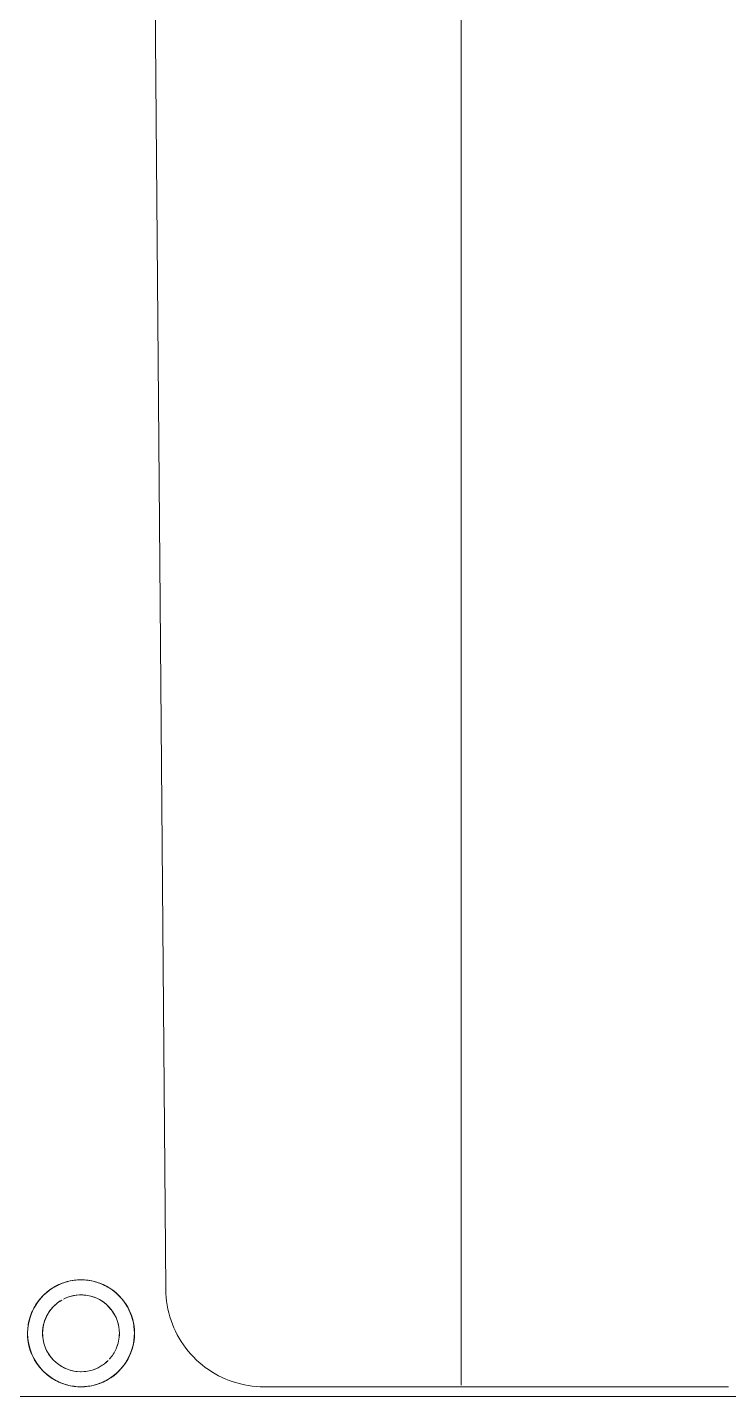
# Model space of a CAD drawing. Header units: metres. Extents: x 34 to 87, y -2.3 to 19.3.
# Drawn here: x 53.3066 to 53.3779, y 0.405 to 0.5443 of the extents above; entities that cross this region are included whole.
import ezdxf

# ---------------------------------------------------------------- set-up
doc = ezdxf.new("R2010")
doc.units = ezdxf.units.M
doc.layers.add('P-SANR-FIXT', color=7, linetype='Continuous', lineweight=5)

# ---------------------------------------------------------------- blocks, each defined once
blk = doc.blocks.new('UT_Bacia com caixa acoplada - UT_Bacia com caixa acoplada-3705348-BB')
at = {"layer": 'P-SANR-FIXT'}
for p, q in [((41.02368328415608, 0.7309999999999875), (41.0262379956027, 0.4159189215839689)), ((41.01762496345489, 0.4153499999999901), (41.01761633198572, 0.4153499999999901)), ((41.01761633198572, 0.4075299999999895), (41.01762496345489, 0.4075299999999895)), ((41.15906924039074, 0.4049999999999891), (40.75379238470571, 0.4049999999999891))]:
    blk.add_line(p, q, dxfattribs=at)
at = {"layer": 'P-SANR-FIXT', "color": 253, "true_color": 0xa6a6a6}
for p, q in [((41.05631841929122, 0.7309999999999875), (41.05631841929122, 0.4061669385705938)), ((41.05631841993431, 0.4059999999999929), (41.07027054298978, 0.4059999999999929)), ((41.05631841993431, 0.4059999999999929), (41.07027054298978, 0.4059999999999929)), ((41.07048577131374, 0.4059999999999929), (41.08141916556816, 0.4059999999999929)), ((41.07048577131374, 0.4059999999999929), (41.08141916556816, 0.4059999999999929)), ((41.08141916556816, 0.4059999999999929), (41.08352469491843, 0.4059999999999929))]:
    blk.add_line(p, q, dxfattribs=at)
at = {"layer": 'P-SANR-FIXT', "color": 254, "true_color": 0xdfdfdf}
for p, q in [((41.05631841929122, 0.4059999999999929), (41.05789583047601, 0.4059999999999929)), ((41.05631841929122, 0.4059999999999929), (41.05789583047601, 0.4059999999999929)), ((41.05789852046252, 0.4059999999999929), (41.06262318207081, 0.4059999999999929)), ((41.05789852046252, 0.4059999999999929), (41.06262318207081, 0.4059999999999929)), ((41.06262962575006, 0.4059999999999929), (41.07027278612598, 0.4059999999999929)), ((41.06262962575006, 0.4059999999999929), (41.07027278612598, 0.4059999999999929)), ((41.07048409343076, 0.4059999999999929), (41.08140327859718, 0.4059999999999929)), ((41.07048409343075, 0.4059999999999929), (41.08140327859718, 0.4059999999999929)), ((41.08157182988981, 0.4059999999999929), (41.08193832819663, 0.4059999999999929)), ((41.0819347650781, 0.4059999999999929), (41.08157457296953, 0.4059999999999929)), ((41.08242677898573, 0.4059999999999929), (41.08350865915003, 0.4059999999999929)), ((41.08352469491843, 0.4059999999999929), (41.08242789444869, 0.4059999999999929))]:
    blk.add_line(p, q, dxfattribs=at)
at = {"layer": 'P-SANR-FIXT', "color": 7, "true_color": 0xf3f3f3}
for p, q in [((41.05789583047601, 0.4059999999999889), (41.0563184199343, 0.4059999999999889)), ((41.06222310242099, 0.4059999999999889), (41.05789985890276, 0.4059999999999889)), ((41.0624315281443, 0.4059999999999889), (41.06222310242099, 0.4059999999999889)), ((41.08140327859719, 0.4059999999999929), (41.08163488116399, 0.4059999999999929)), ((41.08164836033084, 0.4059999999999929), (41.08198675429419, 0.4059999999999929)), ((41.08245145491015, 0.4059999999999929), (41.08295470607587, 0.4059999999999929)), ((41.0835076962256, 0.4059999999999889), (41.08261653082758, 0.4059999999999889)), ((41.08297040351755, 0.4059999999999929), (41.08350865915003, 0.4059999999999929))]:
    blk.add_line(p, q, dxfattribs=at)
at = {"layer": 'P-SANR-FIXT', "flags": 128}
for points in [[(41.03623766691182, 0.4059999999999889), (41.03583777356996, 0.4060079989333785), (41.03543851997212, 0.4060319829369632), (41.03504054483894, 0.4060719136414492), (41.03464448484568, 0.4061277271662326), (41.03425097360387, 0.4061993342215768), (41.03386064064755, 0.4062866202514686), (41.03347411042618, 0.4063894456168801), (41.03309200130565, 0.4065076458191647), (41.03271492457907, 0.4066410317632098), (41.03234348348873, 0.4067893900599607), (41.03197827226116, 0.4069524833677889), (41.03161987515641, 0.4071300507721954), (41.03126886553338, 0.4073218082032115), (41.03092580493261, 0.4075274488898538), (41.03059124217788, 0.4077466438508925), (41.03026571249821, 0.4079790424211456), (41.02994973667163, 0.4082242728124792), (41.02964382019209, 0.4084819427085798), (41.02934845246071, 0.4087516398925796), (41.02906410600283, 0.4090329329065162), (41.02879123571211, 0.409325371741575), (41.02853027812283, 0.4096284885580029), (41.02828165071145, 0.4099417984335546), (41.0280457512288, 0.4102648001392641), (41.02782295706373, 0.4105969769413081), (41.02761362463938, 0.4109377974276608), (41.02741808884297, 0.4112867163582511), (41.02723666249005, 0.4116431755372207), (41.02706963582411, 0.4120066047059266), (41.02691727605215, 0.412376422455222), (41.02677982691732, 0.4127520371556004), (41.02665750830892, 0.4131328479036688), (41.02655051591064, 0.4135182454834654), (41.02645902088746, 0.4139076133410746), (41.02638316961193, 0.4143003285709859), (41.02632308342991, 0.4146957629126072), (41.02627885846644, 0.4150932837553452), (41.02625056547206, 0.415492255150653), (41.02623824970951, 0.4158920388294062), (41.0262379956027, 0.4159189215839689)], [(41.04043198868423, 0.4059999999999889), (41.03916846190508, 0.4059999999999889), (41.03730204962226, 0.4059999999999889), (41.03636087448175, 0.4059999999999889), (41.03623766691182, 0.4059999999999889)], [(41.03623766691182, 0.4059999999999889), (41.03670113687562, 0.4059999999999889), (41.03809080531393, 0.4059999999999889), (41.04040444905372, 0.4059999999999889), (41.04363836675851, 0.4059999999999889), (41.04778738484989, 0.4059999999999889), (41.05284486578396, 0.4059999999999889), (41.0588027186701, 0.4059999999999889), (41.06223955975307, 0.4059999999999889)], [(41.06223955975307, 0.4059999999999889), (41.06252055491299, 0.4059999999999889), (41.06283515204716, 0.4059999999999889), (41.06318284786728, 0.4059999999999889), (41.06356308613423, 0.4059999999999889), (41.06397525854786, 0.4059999999999889), (41.06441870572028, 0.4059999999999889), (41.06489271823057, 0.4059999999999889), (41.06539653775985, 0.4059999999999889), (41.06592935830434, 0.4059999999999889), (41.06649032746485, 0.4059999999999889), (41.06707854781036, 0.4059999999999889), (41.06769307831382, 0.4059999999999889), (41.06833293585752, 0.4059999999999889), (41.06899709680587, 0.4059999999999889), (41.06968449864305, 0.4059999999999889), (41.07039404167274, 0.4059999999999889), (41.07112459077747, 0.4059999999999889), (41.0718749772345, 0.4059999999999889), (41.07264400058558, 0.4059999999999889), (41.0734304305574, 0.4059999999999889), (41.07423300902976, 0.4059999999999889), (41.07505045204832, 0.4059999999999889), (41.07588145187864, 0.4059999999999889), (41.07672467909823, 0.4059999999999889), (41.07757878472344, 0.4059999999999889), (41.07844240236746, 0.4059999999999889), (41.0793141504263, 0.4059999999999889), (41.08019263428902, 0.4059999999999889), (41.08107644856884, 0.4059999999999889), (41.08196417935146, 0.4059999999999889), (41.08285440645698, 0.4059999999999889), (41.08352565784285, 0.4059999999999889)]]:
    blk.add_lwpolyline(points, dxfattribs=at)
at = {"layer": 'P-SANR-FIXT', "color": 253, "true_color": 0xa6a6a6, "flags": 128}
for points in [[(41.04564564526079, 0.4059999999999889), (41.04195712546869, 0.4059999999999889), (41.04043198868423, 0.4059999999999889)], [(41.0563184199343, 0.4059999999999889), (41.05580467932101, 0.4059999999999889), (41.05028189310284, 0.4059999999999889), (41.0456635790463, 0.4059999999999889)]]:
    blk.add_lwpolyline(points, dxfattribs=at)
at = {"layer": 'P-SANR-FIXT', "color": 7, "true_color": 0xf3f3f3, "flags": 128}
for points in [[(41.06525238715333, 0.4059999999999889), (41.06475592365847, 0.4059999999999889), (41.06428946070913, 0.4059999999999889), (41.06385374454653, 0.4059999999999889), (41.06344947222357, 0.4059999999999889), (41.06307729048972, 0.4059999999999889), (41.06273779475639, 0.4059999999999889)], [(41.0701993484546, 0.4059999999999889), (41.06949521941757, 0.4059999999999889), (41.06881350906384, 0.4059999999999889), (41.06815530798455, 0.4059999999999889), (41.06752166916104, 0.4059999999999889), (41.06691360628022, 0.4059999999999889), (41.06633209211302, 0.4059999999999889), (41.06577805695803, 0.4059999999999889), (41.06536459644505, 0.4059999999999889)], [(41.07649760367404, 0.4059999999999889), (41.07565729872719, 0.4059999999999889), (41.07482955445127, 0.4059999999999889), (41.07401569506053, 0.4059999999999889), (41.07321702255638, 0.4059999999999889), (41.07243481464444, 0.4059999999999889), (41.07167032269052, 0.4059999999999889), (41.07092476971867, 0.4059999999999889), (41.07048577131376, 0.4059999999999889)], [(41.0814032785972, 0.4059999999999889), (41.08083990557488, 0.4059999999999889), (41.07995728794161, 0.4059999999999889), (41.07908035191381, 0.4059999999999889), (41.07821050040202, 0.4059999999999889), (41.07734912498312, 0.4059999999999889), (41.07656769909649, 0.4059999999999889)]]:
    blk.add_lwpolyline(points, dxfattribs=at)
at = {"layer": 'P-SANR-FIXT'}
for radius, start, end in [(0.005439999993747335, 0, 180), (0.00543999999374023, 180, 359.9999999999991)]:
    blk.add_arc((41.0176266897487, 0.4114399999999936), radius, start, end, dxfattribs=at)
at = {"layer": 'P-SANR-FIXT', "color": 7, "true_color": 0xfefefe}
for radius, start, end in [(0.005439999993741712, 105.0000000000249, 119.8618464312592), (0.005439999993745168, 90, 104.8712613686521), (0.005439999993749343, 74.99999999999518, 89.87126136868721), (0.005439999993738467, 59.99999999992705, 74.86184643124818), (0.005439999993747335, 135.0000000000293, 180), (0.005439999993745614, 120.0000000000404, 134.8391167616633), (0.005439999993740457, 0, 59.83911676167219), (0.005439999993752884, 180.0000000000002, 224.9999999999999), (0.00543999999374023, 300.1608832383287, 0), (0.005439999993749124, 225.1608832383544, 239.9999999999756), (0.005439999993752341, 240.1381535687888, 255.0000000000027), (0.00544, 255.1287386313538, 269.9999999999999), (0.005439999993752341, 270.1287386313123, 284.9999999999966), (0.005439999993749124, 285.1381535687232, 300.0000000000241)]:
    blk.add_arc((41.0176146056919, 0.4114399999999936), radius, start, end, dxfattribs=at)
at = {"layer": 'P-SANR-FIXT', "color": 7, "true_color": 0xfdfdfd}
for radius, start, end in [(0.005439999993752341, 104.9999999999969, 119.8684251725883), (0.005439999993751327, 104.9999999999996, 119.8684251725936), (0.005439999993747335, 89.99999999979903, 104.877391779508), (0.005439999993750014, 90, 104.8773917797019), (0.005439999993750502, 75.0000000000705, 89.87739177971098), (0.005439999993745743, 75.00000000005798, 89.87739177971088), (0.005439999993751724, 60.00000000005229, 74.86842517260628), (0.005439999993740017, 59.99999999999899, 74.86842517257526), (0.005439999993752884, 134.9999999999996, 179.9999999999988), (0.005439999993747335, 135.0000000000293, 180), (0.005439999993755277, 119.9999999999961, 134.8467778682275), (0.005439999993743726, 120.0000000000491, 134.8467778682883), (0.00543999999374023, 0, 59.84677786829247), (0.005439999993742109, 0, 59.8467778683013), (0.005439999993747335, 180, 224.9999999999706), (0.005439999993752884, 180.0000000000002, 224.9999999999999), (0.005439999993742109, 300.1532221316987, 0), (0.00543999999374023, 330.0000000000321, 0), (0.005439999993749124, 300.153222131667, 329.9999999999917), (0.005439999993743726, 225.1532221317115, 239.9999999999505), (0.005439999993755277, 225.1532221317727, 240.0000000000036), (0.005439999993751327, 240.1315748274063, 255.0000000000002), (0.005439999993752341, 240.1315748274112, 255.0000000000027), (0.005439999993750014, 255.1226082202978, 269.9999999999996), (0.00544, 255.1226082202914, 269.9999999999999), (0.005439999993745743, 270.1226082202888, 284.9999999999417), (0.005439999993750502, 270.1226082202887, 284.9999999999292), (0.005439999993740017, 285.1315748274245, 300.0000000000008), (0.005439999993751724, 285.1315748273934, 299.9999999999475)]:
    blk.add_arc((41.01761518112318, 0.4114399999999936), radius, start, end, dxfattribs=at)
at = {"layer": 'P-SANR-FIXT', "color": 7, "true_color": 0xfafafa}
for radius, start, end in [(0.005439999993747357, 105.0000000000101, 119.8750039139789), (0.005439999993745477, 105.0000000000149, 119.8750039139873), (0.005439999993744989, 90, 104.8835221906617), (0.005439999993740229, 90.00000000006277, 104.883522190737), (0.005439999993747782, 74.99999999999112, 89.8835221906781), (0.005439999993745477, 74.99999999998498, 89.88352219067804), (0.005439999993744245, 59.9999999999534, 74.87500391399654), (0.005439999993749124, 59.99999999997562, 74.87500391400947), (0.00543999999374023, 135.0000000000138, 180), (0.005439999993742835, 134.9999999999996, 179.9999999999988), (0.005439999993746765, 120.0000000000354, 134.8544389748257), (0.005439999993749124, 120.0000000000242, 134.8544389748131), (0.005439999993750026, 0, 59.85443897483682), (0.005439999993747335, 0, 59.85443897482416), (0.005439999993742835, 180.0000000000002, 224.9999999999999), (0.00543999999374023, 180, 224.9999999999862), (0.005439999993747335, 300.1455610251755, 0), (0.005439999993750026, 300.145561025163, 0), (0.005439999993749124, 225.1455610251863, 239.9999999999756), (0.005439999993746765, 225.1455610251739, 239.9999999999644), (0.005439999993745477, 240.1249960860122, 254.9999999999847), (0.005439999993747357, 240.1249960860208, 254.9999999999896), (0.00544, 255.1164778093262, 269.9999999999999), (0.005439999993744989, 255.116477809338, 269.9999999999996), (0.005439999993745477, 270.1164778093216, 285.0000000000146), (0.005439999993747782, 270.1164778093216, 285.0000000000085), (0.005439999993749124, 285.1249960859902, 300.0000000000241), (0.005439999993744245, 285.1249960860031, 300.0000000000464)]:
    blk.add_arc((41.01761575655444, 0.4114399999999936), radius, start, end, dxfattribs=at)
at = {"layer": 'P-SANR-FIXT', "color": 7, "true_color": 0xf3f3f3}
for centre, radius, start, end in [((41.01761633198572, 0.4114399999999936), 0.005439999993745477, 105.0000000000149, 119.8815826553324), ((41.01762496345488, 0.4114399999999936), 0.005439999993744181, 105.0000000000185, 119.9802637758388), ((41.01761633198572, 0.4114399999999936), 0.005439999993740229, 90.00000000006277, 104.8896526017028), ((41.01762496345488, 0.4114399999999936), 0.005439999993742003, 90, 104.9816087668809), ((41.01762496345488, 0.4114399999999936), 0.005439999993744882, 74.99999999998342, 89.98160876693339), ((41.01761633198572, 0.4114399999999936), 0.005439999993745477, 74.99999999998498, 89.8896526016588), ((41.01762496345488, 0.4114399999999936), 0.005439999993741617, 59.99999999994164, 74.98026377581412), ((41.01761633198572, 0.4114399999999936), 0.005439999993749124, 59.99999999997562, 74.88158265536747), ((41.01761633198572, 0.4114399999999936), 0.005439999993752884, 134.9999999999996, 179.9999999999988), ((41.01762496345488, 0.4114399999999936), 0.005439999993749124, 134.9999999999674, 149.9999999999918), ((41.01761633198572, 0.4114399999999936), 0.005439999993749124, 120.0000000000242, 134.8621000814011), ((41.01762496345488, 0.4114399999999936), 0.005439999993748813, 120.000000000026, 134.9770166802422), ((41.01761633198572, 0.4114399999999936), 0.003909999995503673, 75.0000000000069, 116.8366705676483), ((41.01762496345488, 0.4114399999999936), 0.00390999999550537, 38.82135587096951, 116.9408529866909), ((41.01761633198572, 0.4114399999999936), 0.003909999995504688, 38.5698372619695, 75.00000000001066), ((41.01762496345488, 0.4114399999999936), 0.005439999993746821, 1.169321574068885e-12, 59.97701668027757), ((41.01761633198572, 0.4114399999999936), 0.00543999999374023, 0, 59.86210008134316), ((41.01762496345488, 0.4114399999999936), 0.005439999993745477, 150.0000000000082, 164.999999999999), ((41.01762496345488, 0.4114399999999936), 0.003909999995502393, 141.1451083145747, 180), ((41.01761633198572, 0.4114399999999936), 0.003909999995502985, 140.8935897055434, 150.0000000000116), ((41.01762496345488, 0.4114399999999936), 0.003909999995504548, 134.9999999999997, 141.1115725000521), ((41.01761633198572, 0.4114399999999936), 0.003909999995503638, 119.9999999999763, 140.860053891087), ((41.01762496345488, 0.4114399999999936), 0.003909999995503638, 119.9999999999763, 135.0000000000064), ((41.01762496345488, 0.4114399999999936), 0.003909999995499902, 0, 38.78782005645277), ((41.01761633198572, 0.4114399999999936), 0.003909999995499902, 0, 38.53630144744213), ((41.01762496345488, 0.4114399999999936), 0.00543999999374023, 165.0000000000129, 180), ((41.01761633198572, 0.4114399999999936), 0.003909999995503638, 150.0000000000072, 180), ((41.01761633198572, 0.4114399999999936), 0.00543999999374023, 180, 209.9999999999671), ((41.01762496345488, 0.4114399999999936), 0.005439999993742835, 180, 224.9999999999999), ((41.01761633198572, 0.4114399999999936), 0.003909999995499902, 180, 204.1064102944204), ((41.01762496345488, 0.4114399999999936), 0.003909999995499902, 180, 203.8548916854264), ((41.01762496345488, 0.4114399999999936), 0.00543999999374023, 300.0229833197524, 0), ((41.01761633198572, 0.4114399999999936), 0.005439999993748347, 300.1378999186193, 0), ((41.01761633198572, 0.4114399999999936), 0.003909999995504758, 336.4636985525313, 359.9999999999989), ((41.01762496345488, 0.4114399999999936), 0.003909999995503056, 336.2121799435328, 359.9999999999989), ((41.01761633198572, 0.4114399999999936), 0.003909999995502646, 204.1399461089798, 284.9999999999964), ((41.01762496345488, 0.4114399999999936), 0.003909999995504389, 203.8884274999297, 224.9999999999982), ((41.01761633198572, 0.4114399999999936), 0.003909999995507867, 318.1633294322888, 336.4301627378734), ((41.01762496345488, 0.4114399999999936), 0.003909999995511288, 318.0591470132488, 336.1786441288692), ((41.01761633198572, 0.4114399999999936), 0.005439999993749124, 210.000000000008, 224.9999999999804), ((41.01762496345488, 0.4114399999999936), 0.003909999995504548, 224.9999999999996, 284.9999999999894), ((41.01761633198572, 0.4114399999999936), 0.003909999995503673, 284.9999999999927, 315.0000000000056), ((41.01762496345488, 0.4114399999999936), 0.003909999995510537, 284.9999999999675, 314.9999999999553), ((41.01761633198572, 0.4114399999999936), 0.005439999993744655, 225.1378999185748, 239.9999999999547), ((41.01762496345488, 0.4114399999999936), 0.005439999993749124, 225.0229833197591, 239.9999999999752), ((41.01761633198572, 0.4114399999999936), 0.005439999993750908, 240.1184173446916, 254.999999999999), ((41.01762496345488, 0.4114399999999936), 0.005439999993745477, 240.0197362241667, 254.9999999999846), ((41.01761633198572, 0.4114399999999936), 0.005439999993745652, 255.110347398374, 269.9999999999996), ((41.01762496345488, 0.4114399999999936), 0.00543999999374023, 255.018391233114, 269.9999999999996), ((41.01762496345488, 0.4114399999999936), 0.005439999993745477, 270.0183912330662, 285.0000000000146), ((41.01761633198572, 0.4114399999999936), 0.005439999993748354, 270.1103473983408, 285.0000000000072), ((41.01762496345488, 0.4114399999999936), 0.005439999993749124, 285.0197362241658, 300.000000000024), ((41.01761633198572, 0.4114399999999936), 0.005439999993742998, 285.1184173446484, 300.000000000052)]:
    blk.add_arc(centre, radius, start, end, dxfattribs=at)
at = {"layer": 'P-SANR-FIXT', "color": 254, "true_color": 0xdfdfdf}
for radius, start, end in [(0.005439999993745477, 105.0000000000149, 119.9868425172269), (0.005439999993745216, 105.0000000000157, 119.9868425172283), (0.00543999999374023, 90, 104.9877391779105), (0.005439999993745566, 90, 104.9877391778964), (0.005439999993745477, 74.99999999998498, 89.98773917794784), (0.005439999993744666, 74.99999999998298, 89.98773917794784), (0.005439999993749124, 59.99999999997562, 74.98684251726596), (0.005439999993746986, 59.9999999999662, 74.98684251726036), (0.005439999993752884, 134.9999999999996, 180), (0.005439999993745477, 135.0000000000394, 164.999999999999), (0.005439999993749124, 120.0000000000243, 134.9846777868002), (0.005439999993748286, 120.0000000000283, 134.9846777868053), (0.00543999999374023, 0, 59.98467778681248), (0.00543999999374646, 29.9999999999964, 59.9846777868411), (0.005439999993749124, 1.169321574069387e-12, 30.0000000000087), (0.00543999999374023, 165.0000000000129, 180), (0.00543999999374023, 180, 224.9999999999324), (0.005439999993752884, 180, 224.9999999999999), (0.00543999999374646, 300.0153222131586, 359.9999999999991), (0.00543999999374023, 300.0153222131872, 0), (0.005439999993748286, 225.0153222131944, 239.9999999999714), (0.005439999993749124, 225.0153222131992, 239.9999999999752), (0.005439999993745216, 240.0131574827714, 254.9999999999839), (0.005439999993745477, 240.0131574827726, 254.9999999999846), (0.005439999993745566, 255.0122608221033, 269.9999999999996), (0.00543999999374023, 255.0122608220893, 269.9999999999996), (0.005439999993744666, 270.0122608220225, 284.9999999999895), (0.005439999993745477, 270.0122608220518, 285.0000000000146), (0.005439999993746986, 285.0131574827392, 300.0000000000331), (0.005439999993749124, 285.0131574827336, 300.000000000024)]:
    blk.add_arc((41.01762553888616, 0.4114399999999936), radius, start, end, dxfattribs=at)
at = {"layer": 'P-SANR-FIXT', "color": 253, "true_color": 0xa6a6a6}
for radius, start, end in [(0.005439999993752468, 104.9999999999966, 119.9934212586371), (0.005439999993752341, 104.9999999999969, 119.9934212586375), (0.005439999993747949, 90, 104.9938695889632), (0.005439999993747335, 90, 104.9938695889648), (0.005439999993743113, 75.00000000003011, 89.9938695890218), (0.005439999993750502, 75.0000000000705, 89.99386958904644), (0.005439999993738957, 59.99999999999418, 74.99342125869663), (0.005439999993751724, 60.00000000005229, 74.99342125873022), (0.005439999993747335, 135.0000000000297, 180), (0.005439999993752884, 134.9999999999996, 180), (0.005439999993747966, 120.0000000000297, 134.9923388934571), (0.005439999993755277, 119.9999999999962, 134.9923388934185), (0.005439999993746591, 1.169321574068836e-12, 59.99233889346122), (0.00543999999374023, 0, 59.99233889343195), (0.005439999993752884, 180, 224.9999999999999), (0.005439999993747335, 180, 224.9999999999698), (0.00543999999374023, 300.0076611065678, 0), (0.005439999993746591, 300.0076611065386, 359.9999999999991), (0.005439999993755277, 225.0076611065809, 240.0000000000032), (0.005439999993747966, 225.0076611065425, 239.99999999997), (0.005439999993752341, 240.006578741362, 255.0000000000026), (0.005439999993752468, 240.0065787413626, 255.0000000000031), (0.005439999993747335, 255.0061304110348, 269.9999999999996), (0.005439999993747949, 255.0061304110364, 269.9999999999996), (0.005439999993750502, 270.0061304109532, 284.9999999999292), (0.00544, 270.0061304109813, 284.9999999999729), (0.005439999993751724, 285.0065787413432, 299.9999999999473), (0.005439999993740797, 285.006578741372, 299.9999999999968)]:
    blk.add_arc((41.01762611431743, 0.4114399999999936), radius, start, end, dxfattribs=at)

msp = doc.modelspace()

# ---------------------------------------------------------------- block references
at = {"layer": 'P-SANR-FIXT', "color": 253, "true_color": 0xa6a6a6}
msp.add_blockref('UT_Bacia com caixa acoplada - UT_Bacia com caixa acoplada-3705348-BB', (12.29440575549088, 0), dxfattribs=at)

doc.saveas('drawing.dxf')
